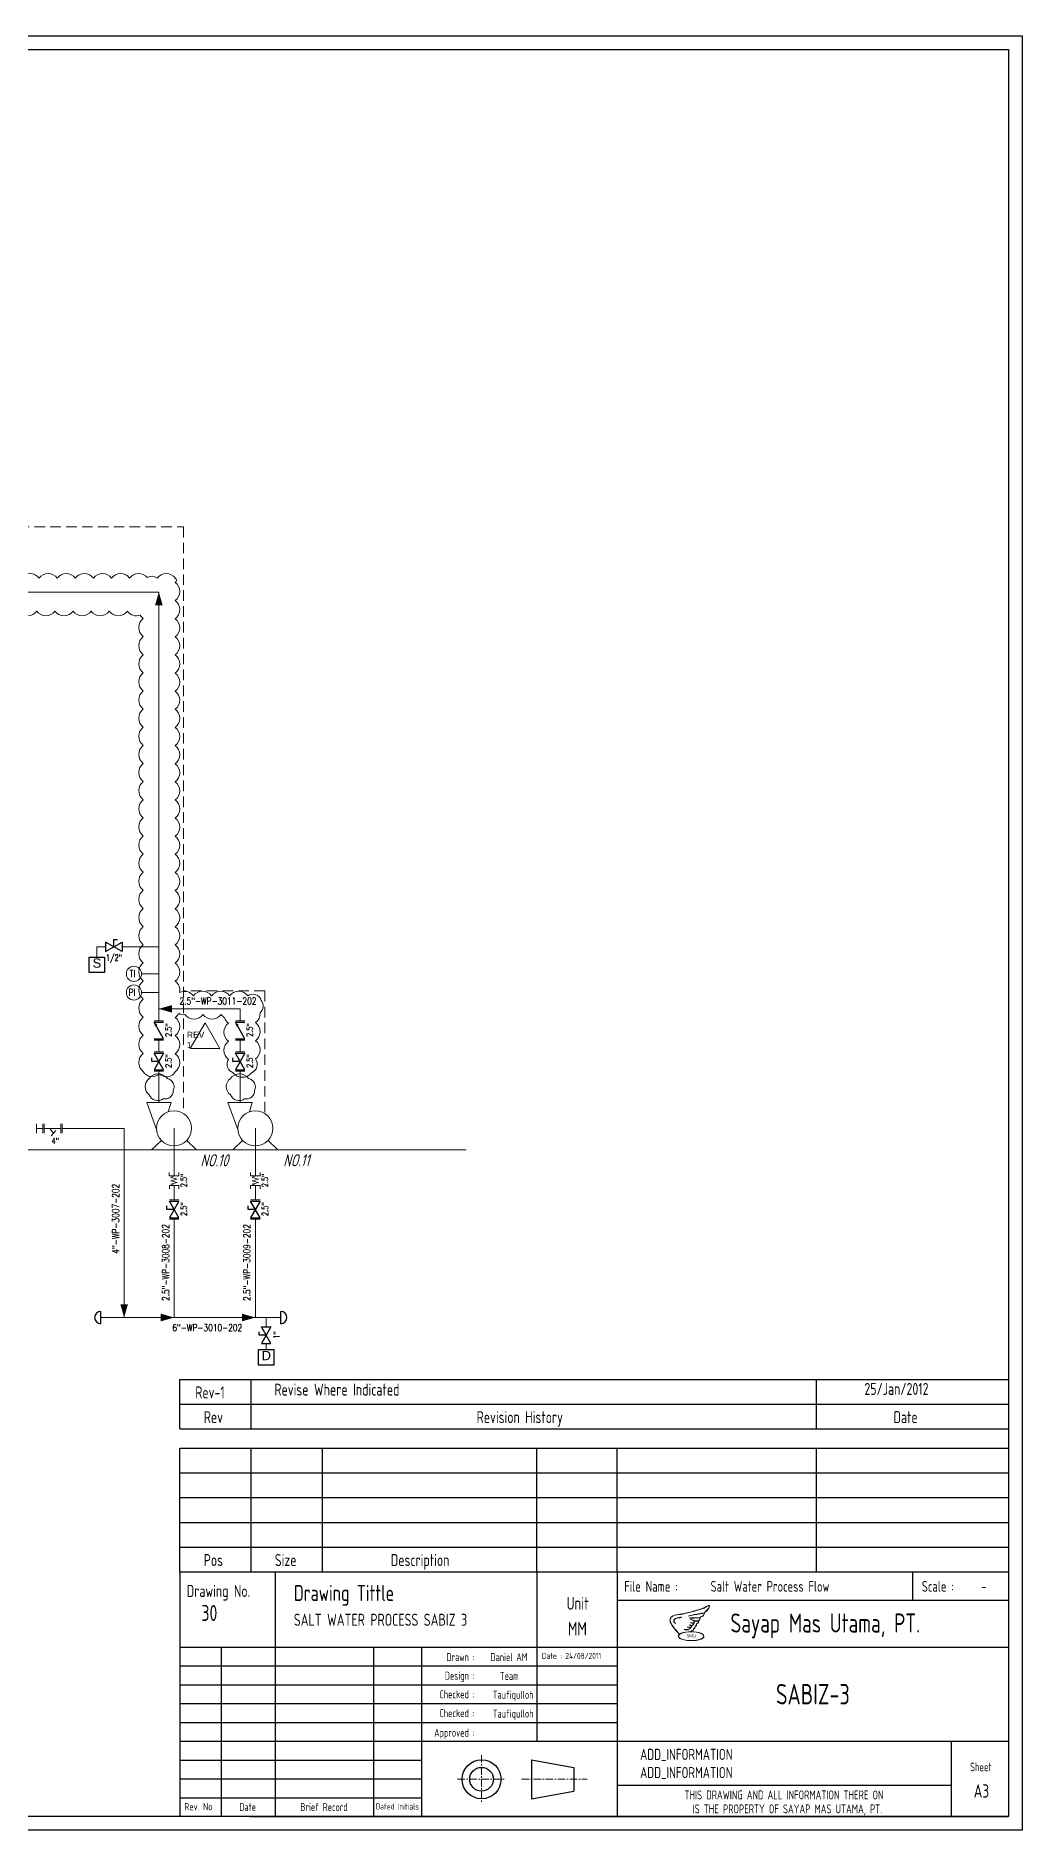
# Model space of a CAD drawing. Extents: x -29512 to 147477, y -5232 to 39709.
# Drawn here: x 141805.4 to 141968.8, y 7876.2 to 8173.2 of the extents above; entities that cross this region are included whole.
import ezdxf
from ezdxf.enums import TextEntityAlignment as Align

# ---------------------------------------------------------------- set-up
doc = ezdxf.new("R2010")
doc.units = 0
doc.linetypes.add('CENTER', pattern=[2, 1.25, -0.25, 0.25, -0.25])
doc.linetypes.add('HIDDEN', pattern=[0.375, 0.25, -0.125])
doc.layers.get('0').update_dxf_attribs({"linetype": 'CONTINUOUS'})
doc.layers.add('DIMENSI', color=20, linetype='CONTINUOUS', lineweight=9)
doc.layers.add('FITTING', color=7, linetype='CONTINUOUS', lineweight=13)
for name, color, linetype in [('DIMENSION', 3, 'CONTINUOUS'), ('GREEN', 92, 'CONTINUOUS'), ('P-707D', 7, 'CONTINUOUS'), ('PIPA', 6, 'CONTINUOUS'), ('RAHMEN025', 7, 'CONTINUOUS'), ('RAHMEN07', 5, 'CONTINUOUS'), ('RED', 1, 'CONTINUOUS'), ('roller', 11, 'CONTINUOUS'), ('S', 7, 'CONTINUOUS')]:
    doc.layers.add(name, color=color, linetype=linetype)
doc.styles.add('A3', font='arial.ttf', dxfattribs={"height": 0.3})
doc.styles.add('C4', font='COMPLEX', dxfattribs={"height": 0.4})
doc.styles.add('ISOCP', font='isocp.shx', dxfattribs={"width": 0.8, "height": 2})
doc.styles.add('S', font='ITALIC', dxfattribs={"height": 6})
doc.styles.add('S25', font='SIMPLEX', dxfattribs={"width": 0.8, "height": 0.25})
doc.styles.get("Standard").update_dxf_attribs({"font": 'isocp.shx'})
doc.styles.add('STYLE4', font='isocp.shx', dxfattribs={"width": 0.8, "oblique": 15, "height": 2})

# ---------------------------------------------------------------- blocks, each defined once
blk = doc.blocks.new('A$C0A2C2E44')
at = {"color": 1}
for p, q in [((0.377, 0.783), (0.38, 0.778)), ((0.621, 0.816), (0.622, 0.81)), ((0.652, 0.747), (0.652, 0.741)), ((0.67, 0.594), (0.669, 0.589)), ((0.677, 0.698), (0.676, 0.692)), ((0.182, 0.563), (0.186, 0.568)), ((0.306, 0.203), (0.313, 0.206)), ((0.465, 0.367), (0.464, 0.362)), ((0.573, 0.45), (0.572, 0.444)), ((0.638, 0.518), (0.636, 0.513)), ((0.683, 0.291), (0.672, 0.288)), ((0.689, 0.298), (0.683, 0.291)), ((0.687, 0.455), (0.693, 0.454)), ((0.693, 0.454), (0.689, 0.449))]:
    blk.add_line(p, q, dxfattribs=at)
blk.add_ellipse((0.694, 0.147), major_axis=(0.415, 0), ratio=0.340845, dxfattribs=at)
for points, knots in [([(0, 0.689), (-0.001, 0.663), (0.001, 0.634), (0.019, 0.583), (0.031, 0.559), (0.066, 0.501), (0.091, 0.469), (0.116, 0.438)], [0, 0, 0, 0, 0.0794682, 0.0794682, 0.1589365, 0.1589365, 0.278945, 0.278945, 0.278945, 0.278945]), ([(0, 0.689), (0.002, 0.729), (0.027, 0.764), (0.086, 0.813), (0.123, 0.829), (0.24, 0.864), (0.313, 0.866), (0.46, 0.89), (0.534, 0.906), (0.678, 0.941), (0.748, 0.961), (0.893, 1.005), (0.971, 1.028), (1.067, 1.059), (1.092, 1.067), (1.142, 1.09), (1.165, 1.102), (1.223, 1.137), (1.255, 1.159), (1.287, 1.161), (1.297, 1.154), (1.299, 1.132), (1.296, 1.118), (1.286, 1.079), (1.274, 1.058), (1.241, 1.021), (1.223, 1.004), (1.196, 0.971), (1.184, 0.957), (1.153, 0.936), (1.139, 0.93), (1.129, 0.908), (1.129, 0.89), (1.117, 0.839), (1.09, 0.812), (1.033, 0.788), (1.009, 0.781), (0.991, 0.759), (0.993, 0.742), (0.989, 0.702), (0.981, 0.683), (0.953, 0.66), (0.933, 0.654), (0.92, 0.644), (0.921, 0.643), (0.929, 0.626), (0.936, 0.614), (0.935, 0.59), (0.93, 0.579), (0.908, 0.561), (0.887, 0.561), (0.869, 0.556), (0.869, 0.556), (0.872, 0.54), (0.877, 0.527), (0.874, 0.503), (0.867, 0.493), (0.845, 0.487), (0.833, 0.486), (0.83, 0.484), (0.83, 0.483), (0.831, 0.471), (0.832, 0.464), (0.832, 0.452), (0.831, 0.446), (0.825, 0.429), (0.818, 0.419), (0.799, 0.403), (0.786, 0.397), (0.778, 0.387), (0.782, 0.372), (0.769, 0.348), (0.757, 0.343), (0.733, 0.332), (0.723, 0.327), (0.705, 0.314), (0.697, 0.306), (0.689, 0.298)], [0, 0, 0, 0, 0.112073, 0.112073, 0.224146, 0.224146, 0.448293, 0.448293, 0.672439, 0.672439, 0.896585, 0.896585, 1.120731, 1.120731, 1.219343, 1.219343, 1.294581, 1.294581, 1.368103, 1.368103, 1.401614, 1.401614, 1.435126, 1.435126, 1.508266, 1.508266, 1.581406, 1.581406, 1.636272, 1.636272, 1.68334, 1.68334, 1.730409, 1.730409, 1.826705, 1.826705, 1.89211, 1.89211, 1.945825, 1.945825, 1.99954, 1.99954, 2.039843, 2.039843, 2.067924, 2.067924, 2.096006, 2.096006, 2.124087, 2.124087, 2.164088, 2.164088, 2.192796, 2.192796, 2.221504, 2.221504, 2.247194, 2.247194, 2.272885, 2.272885, 2.289397, 2.289397, 2.305909, 2.305909, 2.322421, 2.322421, 2.355445, 2.355445, 2.388458, 2.388458, 2.422729, 2.422729, 2.456999, 2.456999, 2.49127, 2.49127, 2.526206, 2.526206, 2.526206, 2.526206]), ([(0.182, 0.563), (0.151, 0.588), (0.128, 0.611), (0.124, 0.668), (0.132, 0.691), (0.167, 0.722), (0.194, 0.734), (0.243, 0.753), (0.267, 0.756), (0.315, 0.76), (0.337, 0.762), (0.365, 0.775), (0.371, 0.779), (0.377, 0.783)], [0, 0, 0, 0, 0.1141886, 0.1141886, 0.1970745, 0.1970745, 0.2799604, 0.2799604, 0.3628464, 0.3628464, 0.4208339, 0.4208339, 0.4419315, 0.4419315, 0.4419315, 0.4419315]), ([(0.186, 0.568), (0.157, 0.591), (0.136, 0.612), (0.129, 0.659), (0.135, 0.683), (0.164, 0.713), (0.189, 0.726), (0.239, 0.745), (0.263, 0.75), (0.311, 0.754), (0.333, 0.756), (0.364, 0.768), (0.373, 0.773), (0.38, 0.778)], [0, 0, 0, 0, 0.1070866, 0.1070866, 0.1896444, 0.1896444, 0.2722021, 0.2722021, 0.3592387, 0.3592387, 0.4157454, 0.4157454, 0.4419315, 0.4419315, 0.4419315, 0.4419315]), ([(0.464, 0.362), (0.503, 0.357), (0.544, 0.352), (0.61, 0.367), (0.635, 0.382), (0.673, 0.419), (0.689, 0.439), (0.723, 0.484), (0.742, 0.508), (0.773, 0.549), (0.788, 0.565), (0.8, 0.601), (0.802, 0.614), (0.806, 0.634), (0.809, 0.64), (0.809, 0.65)], [0, 0, 0, 0, 0.1171299, 0.1171299, 0.1949164, 0.1949164, 0.2727028, 0.2727028, 0.3630052, 0.3630052, 0.4278676, 0.4278676, 0.4667028, 0.4667028, 0.4898522, 0.4898522, 0.4898522, 0.4898522]), ([(0.465, 0.367), (0.492, 0.364), (0.544, 0.358), (0.612, 0.371), (0.663, 0.415), (0.708, 0.474), (0.753, 0.532), (0.783, 0.572), (0.79, 0.588), (0.793, 0.602), (0.797, 0.617), (0.8, 0.636), (0.804, 0.648), (0.803, 0.655), (0.802, 0.657)], [0, 0, 0, 0, 0.0801736, 0.1601008, 0.1950859, 0.2806082, 0.3822921, 0.413522, 0.4309294, 0.4353954, 0.4549654, 0.4778773, 0.4910855, 0.4962277, 0.4962277, 0.4962277, 0.4962277]), ([(0.621, 0.816), (0.683, 0.831), (0.745, 0.845), (0.861, 0.864), (0.914, 0.874), (1.012, 0.896), (1.06, 0.904), (1.125, 0.911)], [0, 0, 0, 0, 0.1931977, 0.1931977, 0.3512561, 0.3512561, 0.4989343, 0.4989343, 0.4989343, 0.4989343]), ([(0.622, 0.81), (0.698, 0.829), (0.772, 0.842), (0.9, 0.865), (0.949, 0.877), (1.036, 0.894), (1.075, 0.899), (1.124, 0.905)], [0, 0, 0, 0, 0.232997, 0.232997, 0.3855173, 0.3855173, 0.4975809, 0.4975809, 0.4975809, 0.4975809]), ([(0.652, 0.747), (0.707, 0.745), (0.762, 0.747), (0.839, 0.752), (0.86, 0.753), (0.898, 0.754), (0.914, 0.754), (0.943, 0.755), (0.957, 0.756), (0.986, 0.758)], [0, 0, 0, 0, 0.1641507, 0.1641507, 0.229477, 0.229477, 0.2780522, 0.2780522, 0.3171629, 0.3171629, 0.3171629, 0.3171629]), ([(0.652, 0.741), (0.703, 0.74), (0.755, 0.74), (0.847, 0.747), (0.888, 0.748), (0.943, 0.749), (0.957, 0.75), (0.987, 0.752)], [0, 0, 0, 0, 0.1524056, 0.1524056, 0.2775783, 0.2775783, 0.3171629, 0.3171629, 0.3171629, 0.3171629]), ([(0.676, 0.692), (0.701, 0.686), (0.725, 0.679), (0.773, 0.659), (0.8, 0.65), (0.836, 0.646), (0.847, 0.646), (0.865, 0.645), (0.873, 0.644), (0.887, 0.643), (0.893, 0.642), (0.917, 0.642)], [0, 0, 0, 0, 0.0781297, 0.0781297, 0.1562594, 0.1562594, 0.1873182, 0.1873182, 0.2105792, 0.2105792, 0.2303682, 0.2303682, 0.2303682, 0.2303682]), ([(0.677, 0.698), (0.695, 0.693), (0.728, 0.686), (0.771, 0.665), (0.822, 0.651), (0.865, 0.651), (0.895, 0.648), (0.917, 0.648)], [0, 0, 0, 0, 0.0559434, 0.0991961, 0.1433993, 0.2119753, 0.2303682, 0.2303682, 0.2303682, 0.2303682]), ([(0.116, 0.438), (0.178, 0.364), (0.237, 0.287), (0.301, 0.209), (0.303, 0.206), (0.306, 0.203)], [0, 0, 0, 0, 0.2904194, 0.2904194, 0.3019642, 0.3019642, 0.3019642, 0.3019642]), ([(1.116, 0.147), (1.116, 0.172), (1.098, 0.196), (1.011, 0.254), (0.905, 0.282), (0.664, 0.3), (0.532, 0.29), (0.338, 0.238), (0.275, 0.196), (0.271, 0.097), (0.346, 0.05), (0.576, -0.002), (0.729, -0.007), (0.984, 0.029), (1.082, 0.069), (1.113, 0.128), (1.116, 0.138), (1.116, 0.147)], [0, 0, 0, 0, 0.467517, 0.467517, 1.353854, 1.353854, 2.240192, 2.240192, 3.12653, 3.12653, 4.119349, 4.119349, 5.112169, 5.112169, 6.104989, 6.104989, 6.283185, 6.283185, 6.283185, 6.283185]), ([(0.573, 0.45), (0.601, 0.446), (0.628, 0.443), (0.666, 0.45), (0.677, 0.452), (0.687, 0.455)], [0, 0, 0, 0, 0.0850364, 0.0850364, 0.1176317, 0.1176317, 0.1176317, 0.1176317])]:
    blk.add_open_spline(points, degree=3, knots=knots, dxfattribs=at)
for points in [[(0.006, 0.689), (0.006, 0.656), (0.023, 0.592), (0.069, 0.509), (0.121, 0.442)], [(0.67, 0.594), (0.735, 0.583), (0.78, 0.569)], [(0.121, 0.442), (0.182, 0.368), (0.235, 0.301), (0.289, 0.233), (0.31, 0.207)], [(0.31, 0.207), (0.313, 0.206)], [(0.572, 0.444), (0.63, 0.439), (0.689, 0.449)], [(0.636, 0.513), (0.675, 0.502), (0.72, 0.49)], [(0.685, 0.303), (0.672, 0.288)]]:
    blk.add_spline(points, degree=3, dxfattribs=at)
at = {"color": 1, "start_tangent": (0.041652, 0.999132)}
blk.add_spline([(0.006, 0.689), (0.021, 0.738), (0.217, 0.848), (0.344, 0.865), (0.489, 0.891), (0.675, 0.935), (0.861, 0.989), (1.06, 1.051), (1.192, 1.111), (1.291, 1.147), (1.288, 1.109), (1.263, 1.056), (1.216, 1.005), (1.165, 0.951), (1.132, 0.927), (1.12, 0.878), (1.069, 0.81), (0.989, 0.764), (0.985, 0.717), (0.947, 0.665), (0.917, 0.647), (0.928, 0.612), (0.914, 0.574), (0.865, 0.558), (0.87, 0.52), (0.858, 0.497), (0.825, 0.488), (0.825, 0.469), (0.821, 0.436), (0.795, 0.408), (0.776, 0.394), (0.772, 0.366), (0.732, 0.338), (0.685, 0.303)], degree=3, dxfattribs=at)
at = {"color": 1}
for points in [[(0.638, 0.518), (0.666, 0.511), (0.694, 0.503), (0.722, 0.495)], [(0.669, 0.589), (0.707, 0.584), (0.742, 0.576), (0.778, 0.563)]]:
    blk.add_open_spline(points, degree=3, dxfattribs=at)
at = {"color": 1, "insert": (0.7, 0.155), "char_height": 0.1, "width": 1.8, "attachment_point": 5}
blk.add_mtext('\\fArial|b0|i0|c0|p34;SMU', dxfattribs=at)
blk = doc.blocks.new('A$C2CDC6E2D')
at = {"layer": 'DIMENSI', "xscale": 9, "yscale": 9, "zscale": 9}
blk.add_blockref('A$C0A2C2E44', (0, 0), dxfattribs=at)
blk = doc.blocks.new('PUMP')
at = {"layer": 'FITTING'}
for points in [[(298, -21), (468, 438), (53, 438), (101, 282)], [(-217, -206), (-383, -365), (383, -365), (217, -206)]]:
    blk.add_lwpolyline(points, dxfattribs=at)
blk.add_circle((0, 0), 299, dxfattribs=at)
blk = doc.blocks.new('PRESA', base_point=(1.75, 0.1))
for p, q in [((1.5, 0.1), (1.5, 0.6)), ((1.5, 0.6), (2, 0.6)), ((2, 0.6), (2, 0.1)), ((2, 0.1), (1.5, 0.1))]:
    blk.add_line(p, q)
at = {"style": 'S', "width": 1.2}
blk.add_attdef('1', text='', height=0.3, dxfattribs=at).set_placement((1.75, 0.2), align=Align.CENTER)

msp = doc.modelspace()

# ---------------------------------------------------------------- linework, layer by layer
for p, q in [((141817.0017, 8023.2042), (141817.0017, 8021.6306)), ((141819.7555, 8021.6306), (141817.0017, 8023.2042)), ((141817.0017, 8021.6306), (141819.7555, 8023.2042)), ((141818.3786, 8023.5976), (141818.9687, 8023.5976)), ((141818.3786, 8022.4174), (141818.3786, 8023.5976)), ((141819.7555, 8023.2042), (141819.7555, 8021.6306)), ((141825.0318, 8004.8185), (141826.6054, 8004.8185)), ((141826.6054, 8004.8185), (141825.0318, 8002.0647)), ((141826.6054, 8002.0647), (141825.0318, 8004.8185)), ((141838.4846, 8004.8185), (141840.0582, 8004.8185)), ((141840.0582, 8004.8185), (141838.4846, 8002.0647)), ((141840.0582, 8002.0647), (141838.4846, 8004.8185)), ((141824.6384, 8003.4416), (141824.6384, 8004.0317)), ((141825.8186, 8003.4416), (141824.6384, 8003.4416)), ((141825.0318, 8002.0647), (141826.6054, 8002.0647)), ((141838.0912, 8003.4416), (141838.0912, 8004.0317)), ((141839.2714, 8003.4416), (141838.0912, 8003.4416)), ((141838.4846, 8002.0647), (141840.0582, 8002.0647)), ((141827.166, 7978.9264), (141827.166, 7979.5165)), ((141828.3462, 7978.9264), (141827.166, 7978.9264)), ((141827.5594, 7980.3033), (141829.133, 7980.3033)), ((141829.133, 7980.3033), (141827.5594, 7977.5495)), ((141829.133, 7977.5495), (141827.5594, 7980.3033)), ((141827.5594, 7977.5495), (141829.133, 7977.5495)), ((141840.6188, 7978.9264), (141840.6188, 7979.5165)), ((141841.799, 7978.9264), (141840.6188, 7978.9264)), ((141841.0122, 7980.3033), (141842.5858, 7980.3033)), ((141842.5858, 7980.3033), (141841.0122, 7977.5495)), ((141842.5858, 7977.5495), (141841.0122, 7980.3033)), ((141841.0122, 7977.5495), (141842.5858, 7977.5495)), ((141842.4172, 7958.1157), (141842.4172, 7958.7058)), ((141843.5974, 7958.1157), (141842.4172, 7958.1157)), ((141842.8106, 7959.4926), (141844.3842, 7959.4926)), ((141844.3842, 7959.4926), (141842.8106, 7956.7387)), ((141844.3842, 7956.7387), (141842.8106, 7959.4926)), ((141842.8106, 7956.7387), (141844.3842, 7956.7387))]:
    msp.add_line(p, q)
at = {"color": 1, "lineweight": 20}
for p, q in [((141833.5003, 8009.8248), (141831.0073, 8005.5706)), ((141833.5003, 8009.8248), (141835.909, 8005.5706)), ((141831.0073, 8005.5706), (141835.909, 8005.5706))]:
    msp.add_line(p, q, dxfattribs=at)
at = {"lineweight": 15}
for p, q in [((141807.738, 7992.3396), (141808.3597, 7991.5609)), ((141808.741, 7991.9859), (141807.9785, 7991.1358))]:
    msp.add_line(p, q, dxfattribs=at)
for points in [[(141806.825, 7993.1257), (141806.825, 7991.552)], [(141809.5788, 7993.1257), (141809.5788, 7991.552)]]:
    msp.add_lwpolyline(points, dxfattribs=at)
at = {"layer": 'DIMENSION', "color": 4, "linetype": 'HIDDEN', "lineweight": 15, "ltscale": 7}
for p, q in [((141568.9698, 8091.931), (141829.9083, 8091.931)), ((141829.9083, 8091.931), (141829.9083, 7994.8222)), ((141843.3611, 8015.1096), (141829.9083, 8015.1096)), ((141843.3611, 8015.1096), (141843.3611, 7994.8222))]:
    msp.add_line(p, q, dxfattribs=at)
at = {"layer": 'DIMENSION', "color": 0, "linetype": 'ByBlock', "lineweight": 15, "ltscale": 0.5}
for p, q in [((141825.8186, 8010.1851), (141825.8186, 8081.145)), ((141815.5438, 8022.4174), (141817.0017, 8022.4174)), ((141815.5438, 8022.4174), (141815.5438, 8020.7261)), ((141819.7555, 8022.4174), (141825.8186, 8022.4174)), ((141825.8186, 8017.943), (141822.9444, 8017.943)), ((141825.8186, 8014.8494), (141822.9444, 8014.8494)), ((141839.2714, 8012.1434), (141825.8186, 8012.1434)), ((141839.2714, 8010.1851), (141839.2714, 8012.1434)), ((141825.8186, 8005.049), (141825.8186, 8006.9703)), ((141839.2714, 8005.049), (141839.2714, 8006.9703)), ((141825.8186, 7996.6287), (141825.8186, 8001.8342)), ((141839.2714, 7996.6287), (141839.2714, 8001.8342)), ((141806.5945, 7992.3396), (141805.5642, 7992.3396)), ((141820.0694, 7992.3396), (141809.8093, 7992.3396)), ((141820.0694, 7992.3396), (141820.0694, 7961.051)), ((141828.3462, 7992.3729), (141828.3462, 7984.5205)), ((141841.799, 7992.3729), (141841.799, 7984.5205)), ((141828.3462, 7982.894), (141828.3462, 7980.5338)), ((141841.799, 7982.894), (141841.799, 7980.5338)), ((141828.3462, 7977.319), (141828.3462, 7961.051)), ((141841.799, 7977.319), (141841.799, 7961.051)), ((141846.0066, 7961.051), (141816.2047, 7961.051)), ((141843.5974, 7961.051), (141843.5974, 7959.4926)), ((141843.5974, 7956.7387), (141843.5974, 7955.7629))]:
    msp.add_line(p, q, dxfattribs=at)
at = {"layer": 'DIMENSION', "color": 6, "linetype": 'ByBlock', "lineweight": 15, "ltscale": 0.5}
for p, q in [((141825.0318, 8010.1851), (141826.6054, 8010.1851)), ((141838.4846, 8010.1851), (141840.0582, 8010.1851)), ((141825.0318, 8006.9703), (141826.6054, 8006.9703)), ((141825.0318, 8005.049), (141826.6054, 8005.049)), ((141838.4846, 8006.9703), (141840.0582, 8006.9703)), ((141838.4846, 8005.049), (141840.0582, 8005.049)), ((141825.0318, 8001.8342), (141826.6054, 8001.8342)), ((141838.4846, 8001.8342), (141840.0582, 8001.8342)), ((141805.5642, 7993.1264), (141805.5642, 7991.5528)), ((141806.5945, 7993.1264), (141806.5945, 7991.5528)), ((141809.8093, 7993.1264), (141809.8093, 7991.5528)), ((141827.5594, 7980.5338), (141829.133, 7980.5338)), ((141841.0122, 7980.5338), (141842.5858, 7980.5338)), ((141827.5594, 7977.319), (141829.133, 7977.319)), ((141841.0122, 7977.319), (141842.5858, 7977.319))]:
    msp.add_line(p, q, dxfattribs=at)
at = {"layer": 'DIMENSION', "color": 0, "linetype": 'ByBlock', "ltscale": 0.5}
for p, q in [((141816.2047, 7960.0322), (141816.2047, 7962.0698)), ((141846.0066, 7960.0322), (141846.0066, 7962.0698))]:
    msp.add_line(p, q, dxfattribs=at)
at = {"layer": 'DIMENSION', "color": 7}
for p, q in [((141934.7449, 7946.7068), (141934.7449, 7950.8018)), ((141934.7449, 7942.6118), (141934.7449, 7946.7068)), ((141934.7449, 7935.3347), (141934.7449, 7939.4297)), ((141934.7449, 7931.2397), (141934.7449, 7935.3347)), ((141934.7449, 7927.1447), (141934.7449, 7931.2397)), ((141934.7449, 7923.0497), (141934.7449, 7927.1447)), ((141934.7449, 7918.9547), (141934.7449, 7923.0497)), ((141887.5263, 7887.8432), (141887.5263, 7881.3953)), ((141887.5263, 7887.8432), (141894.5258, 7886.585)), ((141894.5258, 7886.585), (141894.5258, 7882.6535)), ((141887.5263, 7881.3953), (141894.5258, 7882.6535))]:
    msp.add_line(p, q, dxfattribs=at)
at = {"layer": 'DIMENSION', "linetype": 'CENTER', "lineweight": 9}
for p, q in [((141879.2686, 7888.6255), (141879.2686, 7880.6084)), ((141875.2578, 7884.6192), (141883.2794, 7884.6192)), ((141885.8751, 7884.6192), (141896.7277, 7884.6192))]:
    msp.add_line(p, q, dxfattribs=at)
at = {"layer": 'DIMENSION', "color": 6, "linetype": 'ByBlock', "ltscale": 0.5}
msp.add_lwpolyline([(141968.7927, 7876.2005), (141548.7927, 7876.2005), (141548.7927, 8173.2005), (141968.7927, 8173.2005)], close=True, dxfattribs=at)
at = {"layer": 'DIMENSION', "color": 0, "linetype": 'ByBlock', "ltscale": 0.5}
msp.add_lwpolyline([(141551.0427, 8170.9505), (141966.5427, 8170.9505), (141966.5427, 7878.4505), (141551.0427, 7878.4505)], close=True, dxfattribs=at)
at = {"layer": 'DIMENSION', "color": 0, "linetype": 'ByBlock', "lineweight": 15, "ltscale": 0.5}
for centre in [(141821.6907, 8017.943), (141821.6907, 8014.8494)]:
    msp.add_circle(centre, 1.2537, dxfattribs=at)
at = {"layer": 'DIMENSION', "color": 7}
for radius in [3.224, 1.9657]:
    msp.add_circle((141879.2686, 7884.6192), radius, dxfattribs=at)
at = {"layer": 'DIMENSION', "color": 0, "linetype": 'ByBlock', "ltscale": 0.5}
for centre, start, end in [((141816.2047, 7961.051), 90, 270), ((141846.0066, 7961.051), 270, 90)]:
    msp.add_arc(centre, 1.0188, start, end, dxfattribs=at)
at = {"layer": 'FITTING', "linetype": 'ByBlock', "ltscale": 0.5}
for p, q in [((141577.7027, 8081.145), (141825.8186, 8081.145)), ((141600.5549, 7988.8312), (141876.7349, 7988.8312))]:
    msp.add_line(p, q, dxfattribs=at)
at = {"layer": 'FITTING', "color": 6, "linetype": 'ByBlock', "ltscale": 0.5}
for points in [[(141802.9834, 8083.4577, -0.5), (141805.9834, 8083.4577, -0.5), (141808.9834, 8083.4577, -0.5), (141811.9834, 8083.4577, -0.5), (141814.9834, 8083.4577, -0.5), (141817.9834, 8083.4577, -0.5), (141820.9834, 8083.4577, -0.47974661), (141823.9067, 8083.5532)], [(141829.2623, 8014.8776, 0.28598366), (141828.545, 8016.726, 0.5), (141828.545, 8019.726, 0.5), (141828.545, 8022.726, 0.5), (141828.545, 8025.726, 0.5), (141828.545, 8028.726, 0.5), (141828.545, 8031.726, 0.5), (141828.545, 8034.726, 0.5), (141828.545, 8037.726, 0.5), (141828.545, 8040.726, 0.5), (141828.545, 8043.726, 0.5), (141828.545, 8046.726, 0.5), (141828.545, 8049.726, 0.5), (141828.545, 8052.726, 0.5), (141828.545, 8055.726, 0.5), (141828.545, 8058.726, 0.5), (141828.545, 8061.726, 0.5), (141828.545, 8064.726, 0.5), (141828.545, 8067.726, 0.5), (141828.545, 8070.726, 0.5), (141828.545, 8073.726, 0.5), (141828.545, 8076.726, 0.5), (141828.545, 8079.726, 0.5), (141828.545, 8082.726, 0.5), (141828.545, 8083.4577, 0.5), (141825.545, 8083.4577, 0.29656553), (141823.9067, 8083.5532)], [(141822.7438, 8077.32, -0.32983258), (141820.606, 8077.9582, -0.5), (141817.606, 8077.9582, -0.5), (141814.606, 8077.9582, -0.5), (141811.606, 8077.9582, -0.5), (141808.606, 8077.9582, -0.5), (141805.606, 8077.9582, -0.5), (141802.606, 8077.9582, -0.5)], [(141822.7438, 8077.32, 0.10034211), (141823.2392, 8076.7634, 0.5), (141823.2392, 8073.7634, 0.5), (141823.2392, 8070.7634, 0.5), (141823.2392, 8067.7634, 0.5), (141823.2392, 8064.7634, 0.5), (141823.2392, 8061.7634, 0.5), (141823.2392, 8058.7634, 0.5), (141823.2392, 8055.7634, 0.5), (141823.2392, 8052.7634, 0.5), (141823.2392, 8049.7634, 0.5), (141823.2392, 8046.7634, 0.5), (141823.2392, 8043.7634, 0.5), (141823.2392, 8040.7634, 0.5), (141823.2392, 8037.7634, 0.5), (141823.2392, 8034.7634, 0.5), (141823.2392, 8031.7634, 0.5), (141823.2392, 8028.7634, 0.5), (141823.2392, 8025.7634, 0.5), (141823.2392, 8022.7634, 0.5), (141823.2392, 8019.7634, 0.5), (141823.2392, 8016.7634, 0.5), (141823.2392, 8013.7634, 0.5), (141823.2392, 8010.7634, 0.5), (141823.2392, 8007.7634, 0.5), (141823.2392, 8004.7634, 0.5), (141823.2392, 8001.7634, 0.5), (141825.8733, 8001.3976, 0.5), (141828.545, 8001.726, 0.5), (141828.545, 8004.726, 0.5), (141828.545, 8007.726, 0.5), (141828.545, 8010.726, 0.11925178), (141829.1062, 8011.4062)], [(141829.2623, 8014.8776, -0.35314459), (141831.545, 8014.2988, -0.5), (141834.545, 8014.2988, -0.5), (141837.545, 8014.2988, -0.5), (141840.545, 8014.2988, -0.5), (141842.785, 8013.5388, -0.39510715), (141842.5839, 8011.4673)], [(141836.7012, 8010.6893, -0.10235578), (141836.1317, 8011.1921, -0.5), (141833.1317, 8011.1921, -0.5), (141830.1317, 8011.1921, -0.20553968), (141829.1062, 8011.4062)], [(141836.7012, 8010.6893, 0.15289673), (141837.3558, 8009.7799, 0.5), (141837.3558, 8006.7799, 0.5), (141837.3558, 8003.7799, 0.5), (141838.1371, 8001.5612, 0.5), (141841.1371, 8001.5612, 0.5), (141841.8369, 8003.8613, 0.5), (141841.8369, 8006.8613, 0.5), (141841.8369, 8009.8613, 0.25104657), (141842.5839, 8011.4673)]]:
    msp.add_lwpolyline(points, format="xyb", dxfattribs=at)
for points in [[(141824.2104, 8000.6225, -0.5), (141827.2104, 8000.6225, -0.5), (141828.2034, 7998.6154, -0.5), (141826.5536, 7997.2652, -0.5), (141824.2104, 7997.922, -0.5)], [(141837.6632, 8000.6225, -0.5), (141840.6632, 8000.6225, -0.5), (141841.6562, 7998.6154, -0.5), (141840.0064, 7997.2652, -0.5), (141837.6632, 7997.922, -0.5)]]:
    msp.add_lwpolyline(points, format="xyb", close=True, dxfattribs=at)
at = {"layer": 'GREEN', "lineweight": 15}
for points in [[(141827.5498, 7985.0566), (141827.5498, 7984.5205), (141829.1234, 7984.5205), (141829.1234, 7985.0566)], [(141841.0026, 7985.0566), (141841.0026, 7984.5205), (141842.5762, 7984.5205), (141842.5762, 7985.0566)], [(141829.1325, 7982.3579), (141829.1325, 7982.894), (141827.5589, 7982.894), (141827.5589, 7982.3579)], [(141842.5853, 7982.3579), (141842.5853, 7982.894), (141841.0117, 7982.894), (141841.0117, 7982.3579)]]:
    msp.add_lwpolyline(points, dxfattribs=at)
at = {"layer": 'P-707D', "lineweight": 15}
msp.add_line((141809.5788, 7992.3396), (141806.825, 7992.3396), dxfattribs=at)
at = {"layer": 'RAHMEN025', "color": 7}
for p, q in [((141950.6438, 7918.9547), (141950.6438, 7914.2811)), ((141901.736, 7914.2811), (141966.5427, 7914.2811))]:
    msp.add_line(p, q, dxfattribs=at)
at = {"layer": 'RAHMEN07', "color": 7}
for p, q in [((141829.305, 7950.8018), (141966.5427, 7950.8018)), ((141829.305, 7946.7068), (141829.305, 7950.8018)), ((141829.305, 7950.8018), (141966.5427, 7950.8018)), ((141841.074, 7950.8018), (141841.074, 7946.7068)), ((141829.305, 7946.7068), (141966.5427, 7946.7068)), ((141829.305, 7942.6118), (141829.305, 7946.7068)), ((141829.305, 7946.7068), (141966.5427, 7946.7068)), ((141841.074, 7946.7068), (141841.074, 7942.6118)), ((141829.305, 7942.6118), (141966.5427, 7942.6118)), ((141829.305, 7942.6118), (141966.5427, 7942.6118)), ((141829.305, 7939.4297), (141966.5427, 7939.4297)), ((141829.305, 7935.3347), (141829.305, 7939.4297)), ((141829.305, 7939.4297), (141966.5427, 7939.4297)), ((141841.074, 7939.4297), (141841.074, 7935.3347)), ((141852.8429, 7939.4297), (141852.8429, 7935.3347)), ((141888.3935, 7935.3347), (141888.3935, 7939.4297)), ((141901.736, 7935.3347), (141901.736, 7939.4297)), ((141829.305, 7935.3347), (141966.5427, 7935.3347)), ((141829.305, 7931.2397), (141829.305, 7935.3347)), ((141829.305, 7935.3347), (141966.5427, 7935.3347)), ((141841.074, 7935.3347), (141841.074, 7931.2397)), ((141852.8429, 7935.3347), (141852.8429, 7931.2397)), ((141888.3935, 7931.2397), (141888.3935, 7935.3347)), ((141901.736, 7931.2397), (141901.736, 7935.3347)), ((141829.305, 7931.2397), (141966.5427, 7931.2397)), ((141829.305, 7927.1447), (141829.305, 7931.2397)), ((141829.305, 7931.2397), (141966.5427, 7931.2397)), ((141841.074, 7931.2397), (141841.074, 7927.1447)), ((141852.8429, 7931.2397), (141852.8429, 7927.1447)), ((141888.3935, 7927.1447), (141888.3935, 7931.2397)), ((141901.736, 7927.1447), (141901.736, 7931.2397)), ((141829.305, 7927.1447), (141966.5427, 7927.1447)), ((141829.305, 7923.0497), (141829.305, 7927.1447)), ((141829.305, 7927.1447), (141966.5427, 7927.1447)), ((141841.074, 7927.1447), (141841.074, 7923.0497)), ((141852.8429, 7927.1447), (141852.8429, 7923.0497)), ((141888.3935, 7923.0497), (141888.3935, 7927.1447)), ((141901.736, 7923.0497), (141901.736, 7927.1447)), ((141829.305, 7923.0497), (141966.5427, 7923.0497)), ((141829.305, 7918.9547), (141829.305, 7923.0497)), ((141829.305, 7923.0497), (141966.5427, 7923.0497)), ((141841.074, 7923.0497), (141841.074, 7918.9547)), ((141852.8429, 7923.0497), (141852.8429, 7918.9547)), ((141888.3935, 7918.9547), (141888.3935, 7923.0497)), ((141901.736, 7918.9547), (141901.736, 7923.0497)), ((141829.305, 7918.9547), (141966.5427, 7918.9547)), ((141829.305, 7918.9547), (141829.305, 7878.4505)), ((141845.0751, 7918.9547), (141845.0751, 7878.4505)), ((141888.3935, 7918.9547), (141888.3935, 7890.9133)), ((141901.736, 7918.9547), (141901.736, 7878.4505)), ((141829.305, 7906.4919), (141966.5427, 7906.4919)), ((141836.1494, 7906.4919), (141836.1494, 7878.4505)), ((141861.3622, 7906.4919), (141861.3622, 7878.4505)), ((141869.3327, 7906.4919), (141869.3327, 7878.4505)), ((141829.305, 7903.3762), (141901.736, 7903.3762)), ((141829.305, 7900.2605), (141901.736, 7900.2605)), ((141829.305, 7897.1448), (141901.736, 7897.1448)), ((141829.305, 7894.029), (141901.736, 7894.029)), ((141829.305, 7890.9133), (141966.5427, 7890.9133)), ((141957.0123, 7890.9133), (141957.0123, 7878.4505)), ((141829.305, 7887.7976), (141869.3327, 7887.7976)), ((141829.305, 7884.6819), (141869.3327, 7884.6819)), ((141901.736, 7883.6335), (141957.0123, 7883.6335)), ((141829.305, 7881.5662), (141869.3327, 7881.5662)), ((141840.8672, 7878.4505), (141966.5427, 7878.4505))]:
    msp.add_line(p, q, dxfattribs=at)
at = {"layer": 'RED', "color": 0}
for points in [[(141825.8186, 8081.145), (141826.4481, 8078.9419), (141825.1892, 8078.9419)], [(141825.8186, 8012.1434), (141828.0217, 8012.7728), (141828.0217, 8011.514)], [(141820.0694, 7961.051), (141819.4399, 7963.254), (141820.6988, 7963.254)], [(141828.3462, 7961.051), (141826.1432, 7960.4215), (141826.1432, 7961.6804)], [(141841.799, 7961.051), (141839.5959, 7960.4215), (141839.5959, 7961.6804)]]:
    msp.add_solid(points, dxfattribs=at)
at = {"layer": 'roller', "color": 0, "linetype": 'ByBlock', "lineweight": 15}
for points in [[(141828.3457, 7982.894), (141827.8265, 7983.1392), (141828.8649, 7983.4154), (141827.8265, 7983.6916), (141828.8649, 7983.9678), (141827.8265, 7984.244), (141828.3457, 7984.5201)], [(141841.7985, 7982.894), (141841.2792, 7983.1392), (141842.3177, 7983.4154), (141841.2792, 7983.6916), (141842.3177, 7983.9678), (141841.2792, 7984.244), (141841.7985, 7984.5201)]]:
    msp.add_lwpolyline(points, dxfattribs=at)
at = {"layer": 'S'}
for p, q in [((141826.6054, 8007.2008), (141825.0318, 8009.9546)), ((141825.0318, 8009.9546), (141826.6054, 8009.9546)), ((141825.0318, 8007.2008), (141826.6054, 8007.2008)), ((141840.0582, 8007.2008), (141838.4846, 8009.9546)), ((141838.4846, 8009.9546), (141840.0582, 8009.9546)), ((141838.4846, 8007.2008), (141840.0582, 8007.2008))]:
    msp.add_line(p, q, dxfattribs=at)
for points in [[(141825.0318, 8009.9546), (141825.1619, 8009.2415), (141825.5875, 8009.4882)], [(141838.4846, 8009.9546), (141838.6147, 8009.2415), (141839.0402, 8009.4882)]]:
    msp.add_solid(points, dxfattribs=at)

# ---------------------------------------------------------------- block references
at = {"lineweight": 15}
ref = msp.add_blockref('PRESA', (141815.5438, 8018.1446), dxfattribs=dict(at, xscale=5.162921723796899, yscale=5.162921723825093, zscale=5.162921723825171))
ref.add_attrib('1', 'S', dxfattribs={"height": 1.5489, "style": 'A3'}).set_placement((141815.5562, 8018.9501), align=Align.CENTER)
ref = msp.add_blockref('PRESA', (141843.5974, 7953.1814), dxfattribs=dict(at, xscale=5.162921723793261, yscale=5.162921723822365, zscale=5.162921723825171))
ref.add_attrib('1', 'D', dxfattribs={"height": 1.5489, "style": 'A3'}).set_placement((141843.6098, 7953.9869), align=Align.CENTER)
at = {"layer": 'DIMENSION', "color": 7, "xscale": 0.5596831592556555, "yscale": 0.5596831592574745, "zscale": 0.559683159257282}
msp.add_blockref('A$C2CDC6E2D', (141910.4734, 7907.5578), dxfattribs=at)
at = {"layer": 'PIPA', "color": 0, "lineweight": 25, "xscale": -0.009711950311611872, "yscale": 0.00971195030342642, "zscale": 0.009711950305763044}
for p in [(141828.3462, 7992.3729), (141841.799, 7992.3729)]:
    msp.add_blockref('PUMP', p, dxfattribs=at)

# ---------------------------------------------------------------- texts
at = {"color": 1, "lineweight": 25, "insert": (141830.4708, 8008.3479), "char_height": 1, "width": 6.090532, "attachment_point": 1, "style": 'C4'}
msp.add_mtext('{\\f@Arial Unicode MS|b0|i0|c0|p34;REV\\P1}', dxfattribs=at)
at = {"color": 7, "style": 'ISOCP', "width": 0.8}
msp.add_attdef('MM', (141893.5577, 7908.4047), 'mm', height=2.25, dxfattribs=at)
msp.add_attdef('SABIZ-3', text='-', height=3.375, dxfattribs=at).set_placement((141934.1394, 7898.7026), align=Align.MIDDLE_CENTER)
at = {"layer": 'DIMENSION', "color": 7, "style": 'ISOCP', "width": 0.8}
for s, p in [('THIS DRAWING AND ALL INFORMATION THERE ON', (141912.8759, 7881.289)), ('IS THE PROPERTY OF SAYAP MAS UTAMA, PT.', (141914.2171, 7878.9808))]:
    msp.add_text(s, height=1.469116, dxfattribs=at).set_placement(p)
at = {"layer": 'DIMENSION', "color": 11, "char_height": 2, "attachment_point": 1, "style": 'STYLE4'}
for s, insert in [('NO.10', (141832.712, 7988.0778)), ('NO.11', (141846.4325, 7988.0778))]:
    msp.add_mtext(s, dxfattribs=dict(at, insert=insert))
at = {"layer": 'DIMENSION', "color": 7, "style": 'ISOCP'}
for s, insert, char_height, width, attachment_point in [('Rev-1', (141831.8465, 7949.6496), 1.98648, 95.522888, 1), ('Revise Where Indicated', (141844.9499, 7950.117), 1.986484, 95.522888, 1), ('25/Jan/2012', (141942.671, 7950.2263), 1.986484, 95.522888, 1), ('Rev', (141833.2562, 7945.5546), 1.98648, 95.522888, 1), ('Revision History', (141878.4516, 7945.5546), 1.986484, 95.522888, 1), ('Date', (141947.4896, 7945.5546), 1.98648, 95.522888, 1), ('Pos', (141833.2562, 7921.8975), 1.98648, 95.522888, 1), ('Size', (141845.0251, 7921.8975), 1.98648, 95.522888, 1), ('Description', (141864.2372, 7921.8975), 1.986484, 95.522888, 1), ('Drawing No.\\P{\\H1.3333x;  30}', (141830.4404, 7916.7771), 1.986484, 95.522888, 1), ('Drawing Tittle', (141848.1758, 7916.7771), 2.648646, 127.363851, 1), ('File Name :', (141902.8932, 7917.4381), 1.765764, 84.909234, 1), ('Salt Water Process Flow', (141917.1923, 7917.4381), 1.765764, 84.909234, 1), ('Scale : ', (141952.174, 7917.4381), 1.76576, 84.909234, 1), ('-', (141962.0139, 7917.4381), 1.7658, 84.909234, 1), ('Unit', (141893.3536, 7914.8135), 2.11892, 101.891081, 1), ('SALT WATER PROCESS SABIZ 3', (141848.1758, 7912.0212), 2, 127.363851, 1), ('Sayap Mas Utama, PT.', (141920.4895, 7912.0593), 3.15315, 151.623632, 1), ('Drawn :', (141878.1065, 7905.5013), 1.32432, 8.773792, 3), ('Daniel AM', (141886.8686, 7905.5013), 1.32432, 8.773792, 3), ('{\\A1;Date : 24/08/2011}', (141889.2339, 7905.5391), 1, 63.681926, 1), ('Design :', (141878.1065, 7902.4296), 1.32432, 8.773792, 3), ('Team', (141885.4136, 7902.3856), 1.32432, 8.773792, 3), ('Checked :', (141878.1065, 7899.3449), 1.32432, 8.773792, 3), ('Taufiqulloh', (141887.8806, 7899.2699), 1.324323, 8.773792, 3), ('Checked :', (141878.1065, 7896.2292), 1.32432, 8.773792, 3), ('Taufiqulloh', (141887.8806, 7896.1542), 1.324323, 8.773792, 3), ('Approved :', (141878.1065, 7892.9901), 1.32432, 8.773792, 3), ('Sheet', (141960.1832, 7887.3572), 1.41261, 67.927387, 1), ('A3', (141960.7792, 7883.7894), 2.20721, 106.136543, 1), ('Rev. No', (141830.0514, 7880.688), 1.2, 63.681926, 1), ('Date', (141839.157, 7880.688), 1.32432, 63.681926, 1), ('Brief Record', (141849.2656, 7880.688), 1.324323, 63.681926, 1), ('Dated', (141861.7131, 7880.6166), 1, 51.964451, 1), ('Initials', (141865.3627, 7880.595), 1, 51.964451, 1)]:
    msp.add_mtext(s, dxfattribs=dict(at, insert=insert, char_height=char_height, width=width, attachment_point=attachment_point))
at = {"layer": 'DIMENSION', "color": 7, "style": 'ISOCP', "width": 0.8}
for p in [(141905.5251, 7887.8197), (141905.5251, 7884.8096)]:
    msp.add_attdef('ADD_INFORMATION', p, '-', height=1.8364, dxfattribs=at)
at = {"layer": 'S', "style": 'S25', "width": 0.8}
for s, p in [('1/2"', (141819.7247, 8020.119)), ('4"', (141809.2768, 7989.7842))]:
    msp.add_text(s, height=1, dxfattribs=at).set_placement(p, align=Align.RIGHT)
at = {"layer": 'S', "lineweight": 15, "style": 'S25', "width": 0.8}
for s, height, p in [('TI', 1.12913, (141821.9279, 8017.3972)), ('PI', 1.12913, (141821.9279, 8014.3036)), ('2.5"-WP-3011-202', 1.129135, (141841.977, 8012.8691)), ('6"-WP-3010-202', 1.129135, (141839.6319, 7958.8104))]:
    msp.add_text(s, height=height, dxfattribs=at).set_placement(p, align=Align.RIGHT)
at = {"layer": 'S', "style": 'S25', "width": 0.8}
for s, height, p in [('2.5"', 1, (141827.916, 8009.7581)), ('2.5"', 1, (141841.3688, 8009.7581)), ('2.5"', 1, (141827.916, 8004.622)), ('2.5"', 1, (141841.3688, 8004.622)), ('2.5"', 1, (141830.434, 7984.8729)), ('2.5"', 1, (141843.8868, 7984.8729)), ('4"-WP-3007-202', 1.129135, (141819.2303, 7983.1873)), ('2.5"', 1, (141830.4436, 7980.1181)), ('2.5"', 1, (141843.8964, 7980.1181)), ('2.5"-WP-3008-202', 1.129135, (141827.5071, 7976.5204)), ('2.5"-WP-3009-202', 1.129135, (141840.9599, 7976.5204)), ('1"', 1, (141845.7859, 7958.7478))]:
    msp.add_text(s, height=height, rotation=90, dxfattribs=at).set_placement(p, align=Align.RIGHT)

doc.saveas('drawing.dxf')
